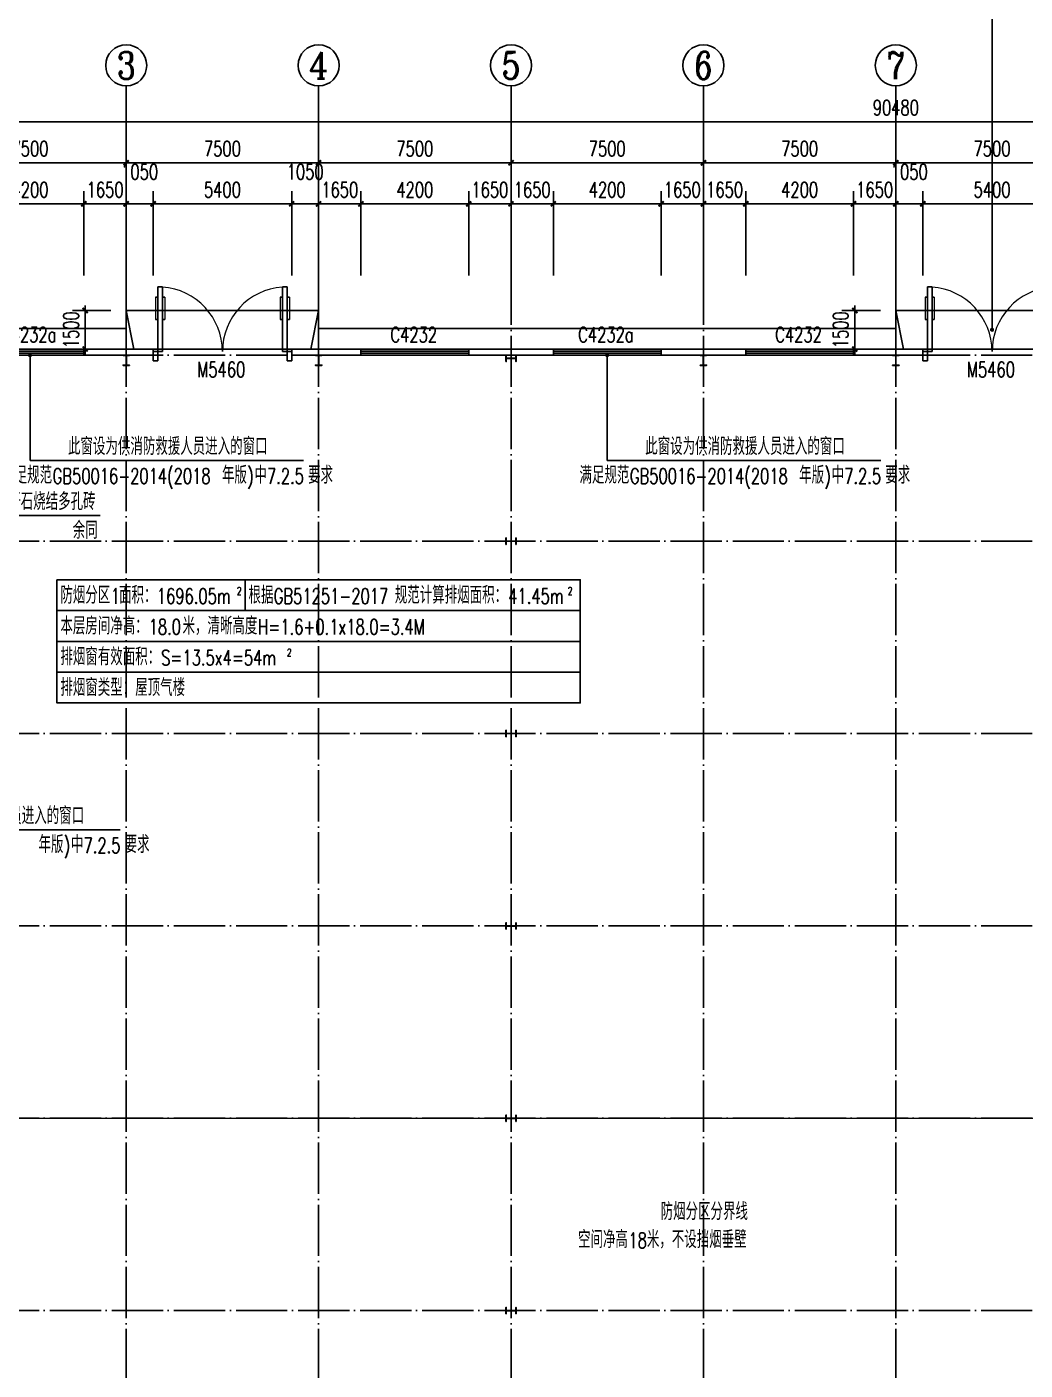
# Model space of a CAD drawing. Extents: x 14095202 to 14511487, y -1430609 to -90420.
# Drawn here: x 14413214 to 14452127, y -247791 to -195420 of the extents above; entities that cross this region are included whole.
import ezdxf
from ezdxf.enums import TextEntityAlignment as Align

# ---------------------------------------------------------------- set-up
doc = ezdxf.new("R2010")
doc.units = 0
doc.header["$LTSCALE"] = 1000
doc.header["$MEASUREMENT"] = 0
doc.linetypes.add('DASH', pattern=[0.35, 0.25, -0.1])
doc.linetypes.add('DOTE', pattern=[2.42, 2, -0.2, 0.02, -0.2])
for name, color, linetype in [('AXIS', 3, 'Continuous'), ('AXIS_TEXT', 7, 'Continuous'), ('COLUMN', 2, 'Continuous'), ('DIM_LEAD', 3, 'Continuous'), ('DIM_SYMB', 3, 'Continuous'), ('DOTE', 1, 'DOTE'), ('PUB_DIM', 3, 'Continuous'), ('PUB_TEXT', 7, 'Continuous'), ('WALL-PARAPET', 6, 'Continuous'), ('WINDOW', 4, 'Continuous'), ('WINDOW_TEXT', 7, 'Continuous')]:
    doc.layers.add(name, color=color, linetype=linetype)
doc.styles.add('_TCH_AXIS', font='COMPLEX', dxfattribs={"bigfont": 'GBCBIG'})
doc.styles.add('_TCH_DIM', font='SIMPLEX', dxfattribs={"bigfont": 'GBCBIG'})
doc.styles.add('_TCH_DIM_T3', font='SIMPLEX', dxfattribs={"width": 0.705882, "bigfont": 'GBCBIG'})
doc.styles.add('_TCH_WINDOW', font='SIMPLEX', dxfattribs={"height": 3.5, "bigfont": 'GBCBIG'})
doc.styles.add('COMPLEX', font='COMPLEX')
doc.dimstyles.new('_TCH_ARCH&&200', dxfattribs={"dimtxt": 595, "dimasz": 200, "dimexe": 500, "dimexo": 600, "dimgap": 252.5, "dimtad": 1, "dimdec": 0, "dimzin": 0, "dimdsep": 46, "dimtxsty": '_TCH_DIM_T3', "dimblk": 'ARCHTICK', "dimcen": 0.09, "dimclrt": 7, "dimazin": 2, "dimtfac": 1, "dimtdec": 0, "dimtix": 1, "dimtmove": 2, "dimatfit": 3, "dimfxl": 0, "dimtolj": 1, "dimtzin": 0, "dimarcsym": 0})

# ---------------------------------------------------------------- blocks, each defined once
blk = doc.blocks.new('A$C797E1D2B')
at = {"layer": 'COLUMN'}
h = blk.add_hatch(color=256, dxfattribs=at)
h.paths.add_polyline_path([(125, 400), (250, 400), (250, 388), (130, 388), (130, 200), (125, 200)])
h.paths.add_polyline_path([(0, 400), (125, 400), (125, 200), (120, 200), (120, 388), (0, 388)])
h.paths.add_polyline_path([(0, 12), (120, 12), (120, 200), (125, 200), (125, 0), (0, 0)])
h.paths.add_polyline_path([(125, 200), (130, 200), (130, 12), (250, 12), (250, 0), (125, 0)])
blk.add_lwpolyline([(250, 0), (250, 12), (130, 12), (130, 388), (250, 388), (250, 400), (0, 400), (0, 388), (120, 388), (120, 12), (0, 12), (0, 0)], close=True, dxfattribs=at)
blk = doc.blocks.new('_AXISO')
blk.add_circle((0, 0), 0.5)
at = {"layer": 'AXIS_TEXT', "style": 'COMPLEX', "width": 1.041667}
blk.add_attdef('A', text='', height=0.56, dxfattribs=at).set_placement((-0.25, -0.28), (0.25, -0.28), align=Align.FIT)
blk = doc.blocks.new('_ArchTick')
at = {"color": 0, "linetype": 'ByBlock', "const_width": 0.4}
blk.add_lwpolyline([(-0.5, -0.5), (0.5, 0.5)], dxfattribs=at)
blk = doc.blocks.new('*D98')
at = {"layer": 'AXIS', "color": 0, "lineweight": -2}
for p, q in [((14401847, -205120), (14401847, -198620)), ((14492327, -205120), (14492327, -198620)), ((14401847, -199120), (14492327, -199120))]:
    blk.add_line(p, q, dxfattribs=at)
at = {"layer": 'Defpoints', "color": 0}
for p in [(14492327, -199120), (14401847, -205720), (14492327, -205720)]:
    blk.add_point(p, dxfattribs=at)
at = {"layer": 'AXIS', "color": 0, "lineweight": -2, "xscale": 200, "yscale": 200, "zscale": 200, "rotation": 180}
blk.add_blockref('_ArchTick', (14401847, -199120), dxfattribs=at)
at = {"layer": 'AXIS', "color": 0, "lineweight": -2, "xscale": 200, "yscale": 200, "zscale": 200}
blk.add_blockref('_ArchTick', (14492327, -199120), dxfattribs=at)
at = {"layer": 'AXIS', "color": 7, "insert": (14447087, -198570), "char_height": 595, "attachment_point": 5, "style": '_TCH_DIM_T3'}
blk.add_mtext('\\A1;90480', dxfattribs=at)
blk = doc.blocks.new('*D103')
at = {"layer": 'AXIS', "color": 0, "lineweight": -2}
for p, q in [((14409587, -205120), (14409587, -200220)), ((14417087, -205120), (14417087, -200220)), ((14409587, -200720), (14417087, -200720))]:
    blk.add_line(p, q, dxfattribs=at)
at = {"layer": 'Defpoints', "color": 0}
for p in [(14417087, -200720), (14409587, -205720), (14417087, -205720)]:
    blk.add_point(p, dxfattribs=at)
at = {"layer": 'AXIS', "color": 0, "lineweight": -2, "xscale": 200, "yscale": 200, "zscale": 200, "rotation": 180}
blk.add_blockref('_ArchTick', (14409587, -200720), dxfattribs=at)
at = {"layer": 'AXIS', "color": 0, "lineweight": -2, "xscale": 200, "yscale": 200, "zscale": 200}
blk.add_blockref('_ArchTick', (14417087, -200720), dxfattribs=at)
at = {"layer": 'AXIS', "color": 7, "insert": (14413337, -200170), "char_height": 595, "attachment_point": 5, "style": '_TCH_DIM_T3'}
blk.add_mtext('\\A1;7500', dxfattribs=at)
blk = doc.blocks.new('*D104')
at = {"layer": 'AXIS', "color": 0, "lineweight": -2}
for p, q in [((14417087, -205120), (14417087, -200220)), ((14424587, -205120), (14424587, -200220)), ((14417087, -200720), (14424587, -200720))]:
    blk.add_line(p, q, dxfattribs=at)
at = {"layer": 'Defpoints', "color": 0}
for p in [(14424587, -200720), (14417087, -205720), (14424587, -205720)]:
    blk.add_point(p, dxfattribs=at)
at = {"layer": 'AXIS', "color": 0, "lineweight": -2, "xscale": 200, "yscale": 200, "zscale": 200, "rotation": 180}
blk.add_blockref('_ArchTick', (14417087, -200720), dxfattribs=at)
at = {"layer": 'AXIS', "color": 0, "lineweight": -2, "xscale": 200, "yscale": 200, "zscale": 200}
blk.add_blockref('_ArchTick', (14424587, -200720), dxfattribs=at)
at = {"layer": 'AXIS', "color": 7, "insert": (14420837, -200170), "char_height": 595, "attachment_point": 5, "style": '_TCH_DIM_T3'}
blk.add_mtext('\\A1;7500', dxfattribs=at)
blk = doc.blocks.new('*D105')
at = {"layer": 'AXIS', "color": 0, "lineweight": -2}
for p, q in [((14424587, -205120), (14424587, -200220)), ((14432087, -205120), (14432087, -200220)), ((14424587, -200720), (14432087, -200720))]:
    blk.add_line(p, q, dxfattribs=at)
at = {"layer": 'Defpoints', "color": 0}
for p in [(14432087, -200720), (14424587, -205720), (14432087, -205720)]:
    blk.add_point(p, dxfattribs=at)
at = {"layer": 'AXIS', "color": 0, "lineweight": -2, "xscale": 200, "yscale": 200, "zscale": 200, "rotation": 180}
blk.add_blockref('_ArchTick', (14424587, -200720), dxfattribs=at)
at = {"layer": 'AXIS', "color": 0, "lineweight": -2, "xscale": 200, "yscale": 200, "zscale": 200}
blk.add_blockref('_ArchTick', (14432087, -200720), dxfattribs=at)
at = {"layer": 'AXIS', "color": 7, "insert": (14428337, -200170), "char_height": 595, "attachment_point": 5, "style": '_TCH_DIM_T3'}
blk.add_mtext('\\A1;7500', dxfattribs=at)
blk = doc.blocks.new('*D106')
at = {"layer": 'AXIS', "color": 0, "lineweight": -2}
for p, q in [((14432087, -205120), (14432087, -200220)), ((14439587, -205120), (14439587, -200220)), ((14432087, -200720), (14439587, -200720))]:
    blk.add_line(p, q, dxfattribs=at)
at = {"layer": 'Defpoints', "color": 0}
for p in [(14439587, -200720), (14432087, -205720), (14439587, -205720)]:
    blk.add_point(p, dxfattribs=at)
at = {"layer": 'AXIS', "color": 0, "lineweight": -2, "xscale": 200, "yscale": 200, "zscale": 200, "rotation": 180}
blk.add_blockref('_ArchTick', (14432087, -200720), dxfattribs=at)
at = {"layer": 'AXIS', "color": 0, "lineweight": -2, "xscale": 200, "yscale": 200, "zscale": 200}
blk.add_blockref('_ArchTick', (14439587, -200720), dxfattribs=at)
at = {"layer": 'AXIS', "color": 7, "insert": (14435837, -200170), "char_height": 595, "attachment_point": 5, "style": '_TCH_DIM_T3'}
blk.add_mtext('\\A1;7500', dxfattribs=at)
blk = doc.blocks.new('*D107')
at = {"layer": 'AXIS', "color": 0, "lineweight": -2}
for p, q in [((14439587, -205120), (14439587, -200220)), ((14447087, -205120), (14447087, -200220)), ((14439587, -200720), (14447087, -200720))]:
    blk.add_line(p, q, dxfattribs=at)
at = {"layer": 'Defpoints', "color": 0}
for p in [(14447087, -200720), (14439587, -205720), (14447087, -205720)]:
    blk.add_point(p, dxfattribs=at)
at = {"layer": 'AXIS', "color": 0, "lineweight": -2, "xscale": 200, "yscale": 200, "zscale": 200, "rotation": 180}
blk.add_blockref('_ArchTick', (14439587, -200720), dxfattribs=at)
at = {"layer": 'AXIS', "color": 0, "lineweight": -2, "xscale": 200, "yscale": 200, "zscale": 200}
blk.add_blockref('_ArchTick', (14447087, -200720), dxfattribs=at)
at = {"layer": 'AXIS', "color": 7, "insert": (14443337, -200170), "char_height": 595, "attachment_point": 5, "style": '_TCH_DIM_T3'}
blk.add_mtext('\\A1;7500', dxfattribs=at)
blk = doc.blocks.new('*D108')
at = {"layer": 'AXIS', "color": 0, "lineweight": -2}
for p, q in [((14447087, -205120), (14447087, -200220)), ((14454587, -205120), (14454587, -200220)), ((14447087, -200720), (14454587, -200720))]:
    blk.add_line(p, q, dxfattribs=at)
at = {"layer": 'Defpoints', "color": 0}
for p in [(14454587, -200720), (14447087, -205720), (14454587, -205720)]:
    blk.add_point(p, dxfattribs=at)
at = {"layer": 'AXIS', "color": 0, "lineweight": -2, "xscale": 200, "yscale": 200, "zscale": 200, "rotation": 180}
blk.add_blockref('_ArchTick', (14447087, -200720), dxfattribs=at)
at = {"layer": 'AXIS', "color": 0, "lineweight": -2, "xscale": 200, "yscale": 200, "zscale": 200}
blk.add_blockref('_ArchTick', (14454587, -200720), dxfattribs=at)
at = {"layer": 'AXIS', "color": 7, "insert": (14450837, -200170), "char_height": 595, "attachment_point": 5, "style": '_TCH_DIM_T3'}
blk.add_mtext('\\A1;7500', dxfattribs=at)
blk = doc.blocks.new('$DorLib2D$00000011')
at = {"lineweight": 13}
for p, q in [((-0.4833, 0.3962), (-0.4833, 0.2346)), ((-0.4167, 0.3962), (-0.4167, 0.2346)), ((0.4167, 0.3962), (0.4167, 0.2346)), ((0.4833, 0.3962), (0.4833, 0.2346))]:
    blk.add_line(p, q, dxfattribs=at)
for p, q in [((-0.4833, 0.3962), (-0.4667, 0.3962)), ((-0.4667, 0.4709), (-0.4667, -0.0625)), ((-0.4667, 0.4709), (-0.4333, 0.4709)), ((-0.4333, 0.4709), (-0.4333, 0.0042)), ((-0.4167, 0.3962), (-0.4333, 0.3962)), ((0.4167, 0.3962), (0.4333, 0.3962)), ((0.4333, 0.4709), (0.4333, 0.0042)), ((0.4667, 0.4709), (0.4333, 0.4709)), ((0.4667, 0.4709), (0.4667, -0.0625)), ((0.4833, 0.3962), (0.4667, 0.3962)), ((-0.4833, 0.2346), (-0.4667, 0.2346)), ((-0.4167, 0.2346), (-0.4333, 0.2346)), ((0.4167, 0.2346), (0.4333, 0.2346)), ((0.4833, 0.2346), (0.4667, 0.2346)), ((-0.5, 0.0042), (-0.4333, 0.0042)), ((-0.5, 0.0042), (-0.5, -0.0625)), ((0.5, 0.0042), (0.4333, 0.0042)), ((0.5, 0.0042), (0.5, -0.0625)), ((-0.5, -0.0625), (-0.4667, -0.0625)), ((0.5, -0.0625), (0.4667, -0.0625))]:
    blk.add_line(p, q)
for centre, start, end in [((-0.4667, 0.0042), 0, 85.90396), ((0.4667, 0.0042), 94.09604, 180)]:
    blk.add_arc(centre, 0.4667, start, end, dxfattribs=at)
blk = doc.blocks.new('$TCHSYS$WIN2D')
for p, q in [((-0.5, 0.5), (0.5, 0.5)), ((-0.5, 0.5), (-0.5, -0.5)), ((0.5, 0.5), (0.5, -0.5)), ((0.5, 0.167), (-0.5, 0.167)), ((0.5, -0.167), (-0.5, -0.167)), ((-0.5, -0.5), (0.5, -0.5))]:
    blk.add_line(p, q)
blk = doc.blocks.new('*D434')
at = {"layer": 'Defpoints', "color": 0}
for p in [(14415487, -206480), (14417087, -206480), (14417087, -207980)]:
    blk.add_point(p, dxfattribs=at)
at = {"layer": 'PUB_DIM', "color": 0, "lineweight": -2}
for p, q in [((14415487, -206480), (14415487, -206280)), ((14416487, -206480), (14414987, -206480)), ((14415487, -207980), (14415487, -206480)), ((14416487, -207980), (14414987, -207980)), ((14415487, -207980), (14415487, -208180))]:
    blk.add_line(p, q, dxfattribs=at)
at = {"layer": 'PUB_DIM', "color": 0, "lineweight": -2, "xscale": 200, "yscale": 200, "zscale": 200}
for p, rotation in [((14415487, -206480), 270), ((14415487, -207980), 90)]:
    blk.add_blockref('_ArchTick', p, dxfattribs=dict(at, rotation=rotation))
at = {"layer": 'PUB_DIM', "color": 7, "insert": (14414937, -207230), "char_height": 595, "attachment_point": 5, "rotation": 90, "style": '_TCH_DIM_T3'}
blk.add_mtext('\\A1;1500', dxfattribs=at)
blk = doc.blocks.new('*D435')
at = {"layer": 'Defpoints', "color": 0}
for p in [(14445487, -206480), (14447087, -206480), (14447087, -207980)]:
    blk.add_point(p, dxfattribs=at)
at = {"layer": 'PUB_DIM', "color": 0, "lineweight": -2}
for p, q in [((14445487, -206480), (14445487, -206280)), ((14446487, -206480), (14444987, -206480)), ((14445487, -207980), (14445487, -206480)), ((14446487, -207980), (14444987, -207980)), ((14445487, -207980), (14445487, -208180))]:
    blk.add_line(p, q, dxfattribs=at)
at = {"layer": 'PUB_DIM', "color": 0, "lineweight": -2, "xscale": 200, "yscale": 200, "zscale": 200}
for p, rotation in [((14445487, -206480), 270), ((14445487, -207980), 90)]:
    blk.add_blockref('_ArchTick', p, dxfattribs=dict(at, rotation=rotation))
at = {"layer": 'PUB_DIM', "color": 7, "insert": (14444937, -207230), "char_height": 595, "attachment_point": 5, "rotation": 90, "style": '_TCH_DIM_T3'}
blk.add_mtext('\\A1;1500', dxfattribs=at)
blk = doc.blocks.new('*D825')
at = {"layer": 'Defpoints', "color": 0}
for p in [(14415437, -202320), (14411237, -205720), (14415437, -205720)]:
    blk.add_point(p, dxfattribs=at)
at = {"layer": 'PUB_DIM', "color": 0, "lineweight": -2}
for p, q in [((14411237, -205120), (14411237, -201820)), ((14415437, -205120), (14415437, -201820)), ((14411237, -202320), (14415437, -202320))]:
    blk.add_line(p, q, dxfattribs=at)
at = {"layer": 'PUB_DIM', "color": 0, "lineweight": -2, "xscale": 200, "yscale": 200, "zscale": 200, "rotation": 180}
blk.add_blockref('_ArchTick', (14411237, -202320), dxfattribs=at)
at = {"layer": 'PUB_DIM', "color": 0, "lineweight": -2, "xscale": 200, "yscale": 200, "zscale": 200}
blk.add_blockref('_ArchTick', (14415437, -202320), dxfattribs=at)
at = {"layer": 'PUB_DIM', "color": 7, "insert": (14413337, -201770), "char_height": 595, "attachment_point": 5, "style": '_TCH_DIM_T3'}
blk.add_mtext('\\A1;4200', dxfattribs=at)
blk = doc.blocks.new('*D826')
at = {"layer": 'Defpoints', "color": 0}
for p in [(14417087, -202320), (14415437, -205720), (14417087, -205720)]:
    blk.add_point(p, dxfattribs=at)
at = {"layer": 'PUB_DIM', "color": 0, "lineweight": -2}
for p, q in [((14415437, -205120), (14415437, -201820)), ((14417087, -205120), (14417087, -201820)), ((14415437, -202320), (14415237, -202320)), ((14415437, -202320), (14417087, -202320)), ((14417087, -202320), (14417287, -202320))]:
    blk.add_line(p, q, dxfattribs=at)
at = {"layer": 'PUB_DIM', "color": 0, "lineweight": -2, "xscale": 200, "yscale": 200, "zscale": 200}
blk.add_blockref('_ArchTick', (14415437, -202320), dxfattribs=at)
at = {"layer": 'PUB_DIM', "color": 0, "lineweight": -2, "xscale": 200, "yscale": 200, "zscale": 200, "rotation": 180}
blk.add_blockref('_ArchTick', (14417087, -202320), dxfattribs=at)
at = {"layer": 'PUB_DIM', "color": 7, "insert": (14416262, -201770), "char_height": 595, "attachment_point": 5, "style": '_TCH_DIM_T3'}
blk.add_mtext('\\A1;1650', dxfattribs=at)
blk = doc.blocks.new('*D827')
at = {"layer": 'Defpoints', "color": 0}
for p in [(14418137, -202320), (14417087, -205720), (14418137, -205720)]:
    blk.add_point(p, dxfattribs=at)
at = {"layer": 'PUB_DIM', "color": 0, "lineweight": -2}
for p, q in [((14417087, -205120), (14417087, -201820)), ((14418137, -205120), (14418137, -201820)), ((14417087, -202320), (14418137, -202320))]:
    blk.add_line(p, q, dxfattribs=at)
at = {"layer": 'PUB_DIM', "color": 0, "lineweight": -2, "xscale": 200, "yscale": 200, "zscale": 200, "rotation": 180}
blk.add_blockref('_ArchTick', (14417087, -202320), dxfattribs=at)
at = {"layer": 'PUB_DIM', "color": 0, "lineweight": -2, "xscale": 200, "yscale": 200, "zscale": 200}
blk.add_blockref('_ArchTick', (14418137, -202320), dxfattribs=at)
at = {"layer": 'PUB_DIM', "color": 7, "insert": (14417612, -201070), "char_height": 595, "attachment_point": 5, "style": '_TCH_DIM_T3'}
blk.add_mtext('\\A1;1050', dxfattribs=at)
blk = doc.blocks.new('*D828')
at = {"layer": 'Defpoints', "color": 0}
for p in [(14423537, -202320), (14418137, -205720), (14423537, -205720)]:
    blk.add_point(p, dxfattribs=at)
at = {"layer": 'PUB_DIM', "color": 0, "lineweight": -2}
for p, q in [((14418137, -205120), (14418137, -201820)), ((14423537, -205120), (14423537, -201820)), ((14418137, -202320), (14423537, -202320))]:
    blk.add_line(p, q, dxfattribs=at)
at = {"layer": 'PUB_DIM', "color": 0, "lineweight": -2, "xscale": 200, "yscale": 200, "zscale": 200, "rotation": 180}
blk.add_blockref('_ArchTick', (14418137, -202320), dxfattribs=at)
at = {"layer": 'PUB_DIM', "color": 0, "lineweight": -2, "xscale": 200, "yscale": 200, "zscale": 200}
blk.add_blockref('_ArchTick', (14423537, -202320), dxfattribs=at)
at = {"layer": 'PUB_DIM', "color": 7, "insert": (14420837, -201770), "char_height": 595, "attachment_point": 5, "style": '_TCH_DIM_T3'}
blk.add_mtext('\\A1;5400', dxfattribs=at)
blk = doc.blocks.new('*D829')
at = {"layer": 'Defpoints', "color": 0}
for p in [(14424587, -202320), (14423537, -205720), (14424587, -205720)]:
    blk.add_point(p, dxfattribs=at)
at = {"layer": 'PUB_DIM', "color": 0, "lineweight": -2}
for p, q in [((14423537, -205120), (14423537, -201820)), ((14424587, -205120), (14424587, -201820)), ((14423537, -202320), (14424587, -202320))]:
    blk.add_line(p, q, dxfattribs=at)
at = {"layer": 'PUB_DIM', "color": 0, "lineweight": -2, "xscale": 200, "yscale": 200, "zscale": 200, "rotation": 180}
blk.add_blockref('_ArchTick', (14423537, -202320), dxfattribs=at)
at = {"layer": 'PUB_DIM', "color": 0, "lineweight": -2, "xscale": 200, "yscale": 200, "zscale": 200}
blk.add_blockref('_ArchTick', (14424587, -202320), dxfattribs=at)
at = {"layer": 'PUB_DIM', "color": 7, "insert": (14424062, -201070), "char_height": 595, "attachment_point": 5, "style": '_TCH_DIM_T3'}
blk.add_mtext('\\A1;1050', dxfattribs=at)
blk = doc.blocks.new('*D830')
at = {"layer": 'Defpoints', "color": 0}
for p in [(14426237, -202320), (14424587, -205720), (14426237, -205720)]:
    blk.add_point(p, dxfattribs=at)
at = {"layer": 'PUB_DIM', "color": 0, "lineweight": -2}
for p, q in [((14424587, -205120), (14424587, -201820)), ((14426237, -205120), (14426237, -201820)), ((14424587, -202320), (14424387, -202320)), ((14424587, -202320), (14426237, -202320)), ((14426237, -202320), (14426437, -202320))]:
    blk.add_line(p, q, dxfattribs=at)
at = {"layer": 'PUB_DIM', "color": 0, "lineweight": -2, "xscale": 200, "yscale": 200, "zscale": 200}
blk.add_blockref('_ArchTick', (14424587, -202320), dxfattribs=at)
at = {"layer": 'PUB_DIM', "color": 0, "lineweight": -2, "xscale": 200, "yscale": 200, "zscale": 200, "rotation": 180}
blk.add_blockref('_ArchTick', (14426237, -202320), dxfattribs=at)
at = {"layer": 'PUB_DIM', "color": 7, "insert": (14425412, -201770), "char_height": 595, "attachment_point": 5, "style": '_TCH_DIM_T3'}
blk.add_mtext('\\A1;1650', dxfattribs=at)
blk = doc.blocks.new('*D831')
at = {"layer": 'Defpoints', "color": 0}
for p in [(14430437, -202320), (14426237, -205720), (14430437, -205720)]:
    blk.add_point(p, dxfattribs=at)
at = {"layer": 'PUB_DIM', "color": 0, "lineweight": -2}
for p, q in [((14426237, -205120), (14426237, -201820)), ((14430437, -205120), (14430437, -201820)), ((14426237, -202320), (14430437, -202320))]:
    blk.add_line(p, q, dxfattribs=at)
at = {"layer": 'PUB_DIM', "color": 0, "lineweight": -2, "xscale": 200, "yscale": 200, "zscale": 200, "rotation": 180}
blk.add_blockref('_ArchTick', (14426237, -202320), dxfattribs=at)
at = {"layer": 'PUB_DIM', "color": 0, "lineweight": -2, "xscale": 200, "yscale": 200, "zscale": 200}
blk.add_blockref('_ArchTick', (14430437, -202320), dxfattribs=at)
at = {"layer": 'PUB_DIM', "color": 7, "insert": (14428337, -201770), "char_height": 595, "attachment_point": 5, "style": '_TCH_DIM_T3'}
blk.add_mtext('\\A1;4200', dxfattribs=at)
blk = doc.blocks.new('*D832')
at = {"layer": 'Defpoints', "color": 0}
for p in [(14432087, -202320), (14430437, -205720), (14432087, -205720)]:
    blk.add_point(p, dxfattribs=at)
at = {"layer": 'PUB_DIM', "color": 0, "lineweight": -2}
for p, q in [((14430437, -205120), (14430437, -201820)), ((14432087, -205120), (14432087, -201820)), ((14430437, -202320), (14430237, -202320)), ((14430437, -202320), (14432087, -202320)), ((14432087, -202320), (14432287, -202320))]:
    blk.add_line(p, q, dxfattribs=at)
at = {"layer": 'PUB_DIM', "color": 0, "lineweight": -2, "xscale": 200, "yscale": 200, "zscale": 200}
blk.add_blockref('_ArchTick', (14430437, -202320), dxfattribs=at)
at = {"layer": 'PUB_DIM', "color": 0, "lineweight": -2, "xscale": 200, "yscale": 200, "zscale": 200, "rotation": 180}
blk.add_blockref('_ArchTick', (14432087, -202320), dxfattribs=at)
at = {"layer": 'PUB_DIM', "color": 7, "insert": (14431262, -201770), "char_height": 595, "attachment_point": 5, "style": '_TCH_DIM_T3'}
blk.add_mtext('\\A1;1650', dxfattribs=at)
blk = doc.blocks.new('*D833')
at = {"layer": 'Defpoints', "color": 0}
for p in [(14433737, -202320), (14432087, -205720), (14433737, -205720)]:
    blk.add_point(p, dxfattribs=at)
at = {"layer": 'PUB_DIM', "color": 0, "lineweight": -2}
for p, q in [((14432087, -205120), (14432087, -201820)), ((14433737, -205120), (14433737, -201820)), ((14432087, -202320), (14431887, -202320)), ((14432087, -202320), (14433737, -202320)), ((14433737, -202320), (14433937, -202320))]:
    blk.add_line(p, q, dxfattribs=at)
at = {"layer": 'PUB_DIM', "color": 0, "lineweight": -2, "xscale": 200, "yscale": 200, "zscale": 200}
blk.add_blockref('_ArchTick', (14432087, -202320), dxfattribs=at)
at = {"layer": 'PUB_DIM', "color": 0, "lineweight": -2, "xscale": 200, "yscale": 200, "zscale": 200, "rotation": 180}
blk.add_blockref('_ArchTick', (14433737, -202320), dxfattribs=at)
at = {"layer": 'PUB_DIM', "color": 7, "insert": (14432912, -201770), "char_height": 595, "attachment_point": 5, "style": '_TCH_DIM_T3'}
blk.add_mtext('\\A1;1650', dxfattribs=at)
blk = doc.blocks.new('*D834')
at = {"layer": 'Defpoints', "color": 0}
for p in [(14437937, -202320), (14433737, -205720), (14437937, -205720)]:
    blk.add_point(p, dxfattribs=at)
at = {"layer": 'PUB_DIM', "color": 0, "lineweight": -2}
for p, q in [((14433737, -205120), (14433737, -201820)), ((14437937, -205120), (14437937, -201820)), ((14433737, -202320), (14437937, -202320))]:
    blk.add_line(p, q, dxfattribs=at)
at = {"layer": 'PUB_DIM', "color": 0, "lineweight": -2, "xscale": 200, "yscale": 200, "zscale": 200, "rotation": 180}
blk.add_blockref('_ArchTick', (14433737, -202320), dxfattribs=at)
at = {"layer": 'PUB_DIM', "color": 0, "lineweight": -2, "xscale": 200, "yscale": 200, "zscale": 200}
blk.add_blockref('_ArchTick', (14437937, -202320), dxfattribs=at)
at = {"layer": 'PUB_DIM', "color": 7, "insert": (14435837, -201770), "char_height": 595, "attachment_point": 5, "style": '_TCH_DIM_T3'}
blk.add_mtext('\\A1;4200', dxfattribs=at)
blk = doc.blocks.new('*D835')
at = {"layer": 'Defpoints', "color": 0}
for p in [(14439587, -202320), (14437937, -205720), (14439587, -205720)]:
    blk.add_point(p, dxfattribs=at)
at = {"layer": 'PUB_DIM', "color": 0, "lineweight": -2}
for p, q in [((14437937, -205120), (14437937, -201820)), ((14439587, -205120), (14439587, -201820)), ((14437937, -202320), (14437737, -202320)), ((14437937, -202320), (14439587, -202320)), ((14439587, -202320), (14439787, -202320))]:
    blk.add_line(p, q, dxfattribs=at)
at = {"layer": 'PUB_DIM', "color": 0, "lineweight": -2, "xscale": 200, "yscale": 200, "zscale": 200}
blk.add_blockref('_ArchTick', (14437937, -202320), dxfattribs=at)
at = {"layer": 'PUB_DIM', "color": 0, "lineweight": -2, "xscale": 200, "yscale": 200, "zscale": 200, "rotation": 180}
blk.add_blockref('_ArchTick', (14439587, -202320), dxfattribs=at)
at = {"layer": 'PUB_DIM', "color": 7, "insert": (14438762, -201770), "char_height": 595, "attachment_point": 5, "style": '_TCH_DIM_T3'}
blk.add_mtext('\\A1;1650', dxfattribs=at)
blk = doc.blocks.new('*D836')
at = {"layer": 'Defpoints', "color": 0}
for p in [(14441237, -202320), (14439587, -205720), (14441237, -205720)]:
    blk.add_point(p, dxfattribs=at)
at = {"layer": 'PUB_DIM', "color": 0, "lineweight": -2}
for p, q in [((14439587, -205120), (14439587, -201820)), ((14441237, -205120), (14441237, -201820)), ((14439587, -202320), (14439387, -202320)), ((14439587, -202320), (14441237, -202320)), ((14441237, -202320), (14441437, -202320))]:
    blk.add_line(p, q, dxfattribs=at)
at = {"layer": 'PUB_DIM', "color": 0, "lineweight": -2, "xscale": 200, "yscale": 200, "zscale": 200}
blk.add_blockref('_ArchTick', (14439587, -202320), dxfattribs=at)
at = {"layer": 'PUB_DIM', "color": 0, "lineweight": -2, "xscale": 200, "yscale": 200, "zscale": 200, "rotation": 180}
blk.add_blockref('_ArchTick', (14441237, -202320), dxfattribs=at)
at = {"layer": 'PUB_DIM', "color": 7, "insert": (14440412, -201770), "char_height": 595, "attachment_point": 5, "style": '_TCH_DIM_T3'}
blk.add_mtext('\\A1;1650', dxfattribs=at)
blk = doc.blocks.new('*D837')
at = {"layer": 'Defpoints', "color": 0}
for p in [(14445437, -202320), (14441237, -205720), (14445437, -205720)]:
    blk.add_point(p, dxfattribs=at)
at = {"layer": 'PUB_DIM', "color": 0, "lineweight": -2}
for p, q in [((14441237, -205120), (14441237, -201820)), ((14445437, -205120), (14445437, -201820)), ((14441237, -202320), (14445437, -202320))]:
    blk.add_line(p, q, dxfattribs=at)
at = {"layer": 'PUB_DIM', "color": 0, "lineweight": -2, "xscale": 200, "yscale": 200, "zscale": 200, "rotation": 180}
blk.add_blockref('_ArchTick', (14441237, -202320), dxfattribs=at)
at = {"layer": 'PUB_DIM', "color": 0, "lineweight": -2, "xscale": 200, "yscale": 200, "zscale": 200}
blk.add_blockref('_ArchTick', (14445437, -202320), dxfattribs=at)
at = {"layer": 'PUB_DIM', "color": 7, "insert": (14443337, -201770), "char_height": 595, "attachment_point": 5, "style": '_TCH_DIM_T3'}
blk.add_mtext('\\A1;4200', dxfattribs=at)
blk = doc.blocks.new('*D838')
at = {"layer": 'Defpoints', "color": 0}
for p in [(14447087, -202320), (14445437, -205720), (14447087, -205720)]:
    blk.add_point(p, dxfattribs=at)
at = {"layer": 'PUB_DIM', "color": 0, "lineweight": -2}
for p, q in [((14445437, -205120), (14445437, -201820)), ((14447087, -205120), (14447087, -201820)), ((14445437, -202320), (14445237, -202320)), ((14445437, -202320), (14447087, -202320)), ((14447087, -202320), (14447287, -202320))]:
    blk.add_line(p, q, dxfattribs=at)
at = {"layer": 'PUB_DIM', "color": 0, "lineweight": -2, "xscale": 200, "yscale": 200, "zscale": 200}
blk.add_blockref('_ArchTick', (14445437, -202320), dxfattribs=at)
at = {"layer": 'PUB_DIM', "color": 0, "lineweight": -2, "xscale": 200, "yscale": 200, "zscale": 200, "rotation": 180}
blk.add_blockref('_ArchTick', (14447087, -202320), dxfattribs=at)
at = {"layer": 'PUB_DIM', "color": 7, "insert": (14446262, -201770), "char_height": 595, "attachment_point": 5, "style": '_TCH_DIM_T3'}
blk.add_mtext('\\A1;1650', dxfattribs=at)
blk = doc.blocks.new('*D839')
at = {"layer": 'Defpoints', "color": 0}
for p in [(14448137, -202320), (14447087, -205720), (14448137, -205720)]:
    blk.add_point(p, dxfattribs=at)
at = {"layer": 'PUB_DIM', "color": 0, "lineweight": -2}
for p, q in [((14447087, -205120), (14447087, -201820)), ((14448137, -205120), (14448137, -201820)), ((14447087, -202320), (14448137, -202320))]:
    blk.add_line(p, q, dxfattribs=at)
at = {"layer": 'PUB_DIM', "color": 0, "lineweight": -2, "xscale": 200, "yscale": 200, "zscale": 200, "rotation": 180}
blk.add_blockref('_ArchTick', (14447087, -202320), dxfattribs=at)
at = {"layer": 'PUB_DIM', "color": 0, "lineweight": -2, "xscale": 200, "yscale": 200, "zscale": 200}
blk.add_blockref('_ArchTick', (14448137, -202320), dxfattribs=at)
at = {"layer": 'PUB_DIM', "color": 7, "insert": (14447612, -201070), "char_height": 595, "attachment_point": 5, "style": '_TCH_DIM_T3'}
blk.add_mtext('\\A1;1050', dxfattribs=at)
blk = doc.blocks.new('*D840')
at = {"layer": 'Defpoints', "color": 0}
for p in [(14453537, -202320), (14448137, -205720), (14453537, -205720)]:
    blk.add_point(p, dxfattribs=at)
at = {"layer": 'PUB_DIM', "color": 0, "lineweight": -2}
for p, q in [((14448137, -205120), (14448137, -201820)), ((14453537, -205120), (14453537, -201820)), ((14448137, -202320), (14453537, -202320))]:
    blk.add_line(p, q, dxfattribs=at)
at = {"layer": 'PUB_DIM', "color": 0, "lineweight": -2, "xscale": 200, "yscale": 200, "zscale": 200, "rotation": 180}
blk.add_blockref('_ArchTick', (14448137, -202320), dxfattribs=at)
at = {"layer": 'PUB_DIM', "color": 0, "lineweight": -2, "xscale": 200, "yscale": 200, "zscale": 200}
blk.add_blockref('_ArchTick', (14453537, -202320), dxfattribs=at)
at = {"layer": 'PUB_DIM', "color": 7, "insert": (14450837, -201770), "char_height": 595, "attachment_point": 5, "style": '_TCH_DIM_T3'}
blk.add_mtext('\\A1;5400', dxfattribs=at)

msp = doc.modelspace()

# ---------------------------------------------------------------- linework, layer by layer
at = {"ltscale": 0.5}
for p, q in [((14417086.9, -206480.3), (14417386.9, -207980.3)), ((14424286.9, -207980.3), (14424586.9, -206480.3)), ((14447086.9, -206480.3), (14447386.9, -207980.3))]:
    msp.add_line(p, q, dxfattribs=at)
for p, q in [((14421720.2, -216977), (14421720.2, -218177)), ((14414386.9, -218177), (14434786.9, -218177)), ((14414386.9, -219377), (14434786.9, -219377)), ((14414386.9, -220577), (14434786.9, -220577))]:
    msp.add_line(p, q)
for points in [[(14424586.9, -207980.3), (14424586.9, -206480.3), (14417086.9, -206480.3), (14417086.9, -207980.3)], [(14454586.9, -207980.3), (14454586.9, -206480.3), (14447086.9, -206480.3), (14447086.9, -207980.3)], [(14417086.9, -207180.3), (14401046.9, -207180.3), (14401046.9, -230470.3)], [(14447086.9, -207180.3), (14424586.9, -207180.3)]]:
    msp.add_lwpolyline(points, dxfattribs=at)
msp.add_lwpolyline([(14414386.9, -216977), (14434786.9, -216977), (14434786.9, -221777), (14414386.9, -221777)], close=True)
at = {"linetype": 'DASH', "ltscale": 5, "const_width": 50}
msp.add_lwpolyline([(14454586.9, -237970.3), (14402486.9, -237970.3)], dxfattribs=at)
at = {"layer": 'AXIS'}
for p, q in [((14417086.9, -205720.3), (14417086.9, -197720.3)), ((14424586.9, -205720.3), (14424586.9, -197720.3)), ((14432086.9, -205720.3), (14432086.9, -197720.3)), ((14439586.9, -205720.3), (14439586.9, -197720.3)), ((14447086.9, -205720.3), (14447086.9, -197720.3))]:
    msp.add_line(p, q, dxfattribs=at)
at = {"layer": 'DIM_LEAD'}
for p, q in [((14450836.9, -207230.3), (14450836.9, -194120.3)), ((14413336.9, -208220.3), (14413336.9, -212320.3)), ((14435836.9, -208220.3), (14435836.9, -212320.3)), ((14413336.9, -212320.3), (14423998.6, -212320.3)), ((14435836.9, -212320.3), (14446498.6, -212320.3)), ((14411706.9, -214470.3), (14416068.6, -214470.3)), ((14406186.9, -226720.3), (14416848.6, -226720.3))]:
    msp.add_line(p, q, dxfattribs=at)
at = {"layer": 'DIM_LEAD', "const_width": 80}
for points in [[(14450836.9, -207270.3, 1), (14450836.9, -207190.3, 1)], [(14413336.9, -208180.3, 1), (14413336.9, -208260.3, 1)], [(14435836.9, -208180.3, 1), (14435836.9, -208260.3, 1)]]:
    msp.add_lwpolyline(points, format="xyb", close=True, dxfattribs=at)
at = {"layer": 'DIM_SYMB'}
msp.add_lwpolyline([(14441239.5, -242188, 0, 0, 0), (14434739.5, -242188, 0, 0, 0), (14434739.5, -238570.3, 160, 0, 0), (14434739.5, -237970.3, 0, 0, 0)], format="xyseb", dxfattribs=at)
at = {"layer": 'DOTE'}
for p, q in [((14417086.9, -337720.3), (14417086.9, -205720.3)), ((14424586.9, -337720.3), (14424586.9, -205720.3)), ((14432086.9, -337720.3), (14432086.9, -205720.3)), ((14439586.9, -337720.3), (14439586.9, -205720.3)), ((14447086.9, -337720.3), (14447086.9, -205720.3)), ((14399586.9, -208220.3), (14494586.9, -208220.3)), ((14399586.9, -215470.3), (14494586.9, -215470.3)), ((14399586.9, -222970.3), (14494586.9, -222970.3)), ((14399586.9, -230470.3), (14494586.9, -230470.3)), ((14399586.9, -237970.3), (14494586.9, -237970.3)), ((14399586.9, -245470.3), (14494586.9, -245470.3))]:
    msp.add_line(p, q, dxfattribs=at)
at = {"layer": 'WALL-PARAPET'}
for p, q in [((14418136.9, -207980.3), (14415436.9, -207980.3)), ((14415436.9, -207980.3), (14415436.9, -208220.3)), ((14415436.9, -208220.3), (14418136.9, -208220.3)), ((14418136.9, -208220.3), (14418136.9, -207980.3)), ((14426236.9, -207980.3), (14423536.9, -207980.3)), ((14423536.9, -207980.3), (14423536.9, -208220.3)), ((14423536.9, -208220.3), (14426236.9, -208220.3)), ((14426236.9, -208220.3), (14426236.9, -207980.3)), ((14433736.9, -207980.3), (14430436.9, -207980.3)), ((14430436.9, -207980.3), (14430436.9, -208220.3)), ((14430436.9, -208220.3), (14433736.9, -208220.3)), ((14433736.9, -208220.3), (14433736.9, -207980.3)), ((14441236.9, -207980.3), (14437936.9, -207980.3)), ((14437936.9, -207980.3), (14437936.9, -208220.3)), ((14437936.9, -208220.3), (14441236.9, -208220.3)), ((14441236.9, -208220.3), (14441236.9, -207980.3)), ((14448136.9, -207980.3), (14445436.9, -207980.3)), ((14445436.9, -207980.3), (14445436.9, -208220.3)), ((14445436.9, -208220.3), (14448136.9, -208220.3)), ((14448136.9, -208220.3), (14448136.9, -207980.3))]:
    msp.add_line(p, q, dxfattribs=at)
at = {"layer": 'WINDOW'}
for p, q in [((14423536.9, -207980.3), (14418136.9, -207980.3)), ((14453536.9, -207980.3), (14448136.9, -207980.3))]:
    msp.add_line(p, q, dxfattribs=at)

# ---------------------------------------------------------------- block references
for p, rotation in [((14417211.9, -208220.3), 180), ((14424711.9, -208220.3), 180), ((14431886.9, -208220.3), 270), ((14439711.9, -208220.3), 180), ((14447211.9, -208220.3), 180), ((14431886.9, -215345.3), 270), ((14431886.9, -222845.3), 270), ((14431886.9, -230345.3), 270), ((14431886.9, -237845.3), 270), ((14431886.9, -245345.3), 270)]:
    msp.add_blockref('A$C797E1D2B', p, dxfattribs=dict(rotation=rotation))
at = {"layer": 'AXIS'}
ref = msp.add_blockref('_AXISO', (14417086.9, -196920.3), dxfattribs=dict(at, xscale=1600, yscale=1600, zscale=1600))
ref.add_attrib('A', '3', dxfattribs={"layer": 'AXIS_TEXT', "ltscale": 0.5, "height": 1065, "style": '_TCH_AXIS'}).set_placement((14416731.8, -197452.9), (14417441.9, -197452.9), align=Align.FIT)
ref = msp.add_blockref('_AXISO', (14424586.9, -196920.3), dxfattribs=dict(at, xscale=1600, yscale=1600, zscale=1600))
ref.add_attrib('A', '4', dxfattribs={"layer": 'AXIS_TEXT', "ltscale": 0.5, "height": 1018.2, "style": '_TCH_AXIS'}).set_placement((14424199, -197429.4), (14424974.7, -197429.4), align=Align.FIT)
ref = msp.add_blockref('_AXISO', (14432086.9, -196920.3), dxfattribs=dict(at, xscale=1600, yscale=1600, zscale=1600))
ref.add_attrib('A', '5', dxfattribs={"layer": 'AXIS_TEXT', "ltscale": 0.5, "height": 1065, "style": '_TCH_AXIS'}).set_placement((14431731.8, -197452.9), (14432441.9, -197452.9), align=Align.FIT)
ref = msp.add_blockref('_AXISO', (14439586.9, -196920.3), dxfattribs=dict(at, xscale=1600, yscale=1600, zscale=1600))
ref.add_attrib('A', '6', dxfattribs={"layer": 'AXIS_TEXT', "ltscale": 0.5, "height": 1065, "style": '_TCH_AXIS'}).set_placement((14439231.8, -197452.9), (14439941.9, -197452.9), align=Align.FIT)
ref = msp.add_blockref('_AXISO', (14447086.9, -196920.3), dxfattribs=dict(at, xscale=1600, yscale=1600, zscale=1600))
ref.add_attrib('A', '7', dxfattribs={"layer": 'AXIS_TEXT', "ltscale": 0.5, "height": 1065, "style": '_TCH_AXIS'}).set_placement((14446731.8, -197452.9), (14447441.9, -197452.9), align=Align.FIT)
at = {"layer": 'WINDOW'}
ref = msp.add_blockref('$DorLib2D$00000011', (14420836.9, -208100.3), dxfattribs=dict(at, xscale=-5400, yscale=-5400, zscale=-5400, rotation=180))
ref.add_attrib('A', 'M5460', (14419856.9, -209077.6), dxfattribs={"layer": 'WINDOW_TEXT', "ltscale": 0.5, "height": 595, "style": '_TCH_WINDOW', "width": 0.705882})
ref = msp.add_blockref('$DorLib2D$00000011', (14450836.9, -208100.3), dxfattribs=dict(at, xscale=-5400, yscale=-5400, zscale=-5400, rotation=180))
ref.add_attrib('A', 'M5460', (14449856.9, -209077.6), dxfattribs={"layer": 'WINDOW_TEXT', "ltscale": 0.5, "height": 595, "style": '_TCH_WINDOW', "width": 0.705882})
ref = msp.add_blockref('$TCHSYS$WIN2D', (14413336.9, -208100.3), dxfattribs=dict(at, xscale=4200, yscale=240, zscale=4200, rotation=180))
ref.add_attrib('A', 'C4232a', (14412206.9, -207718.1), dxfattribs={"layer": 'WINDOW_TEXT', "ltscale": 0.5, "height": 595, "style": '_TCH_WINDOW', "width": 0.705882})
ref = msp.add_blockref('$TCHSYS$WIN2D', (14428336.9, -208100.3), dxfattribs=dict(at, xscale=4200, yscale=240, zscale=4200, rotation=180))
ref.add_attrib('A', 'C4232', (14427386.9, -207718.1), dxfattribs={"layer": 'WINDOW_TEXT', "ltscale": 0.5, "height": 595, "style": '_TCH_WINDOW', "width": 0.705882})
ref = msp.add_blockref('$TCHSYS$WIN2D', (14435836.9, -208100.3), dxfattribs=dict(at, xscale=4200, yscale=240, zscale=4200, rotation=180))
ref.add_attrib('A', 'C4232a', (14434706.9, -207718.1), dxfattribs={"layer": 'WINDOW_TEXT', "ltscale": 0.5, "height": 595, "style": '_TCH_WINDOW', "width": 0.705882})
ref = msp.add_blockref('$TCHSYS$WIN2D', (14443336.9, -208100.3), dxfattribs=dict(at, xscale=4200, yscale=240, zscale=4200, rotation=180))
ref.add_attrib('A', 'C4232', (14442386.9, -207718.1), dxfattribs={"layer": 'WINDOW_TEXT', "ltscale": 0.5, "height": 595, "style": '_TCH_WINDOW', "width": 0.705882})

# ---------------------------------------------------------------- texts
at = {"layer": 'PUB_TEXT', "style": '_TCH_DIM'}
for s, height, p in [('此窗设为供消防救援人员进入的窗口', 675.177, (14414817.7, -212110.3)), ('此窗设为供消防救援人员进入的窗口', 675.177, (14437317.7, -212110.3)), ('满足规范', 675.18, (14412253.3, -213230.3)), ('年版', 675.18, (14420819.2, -213230.3)), ('中', 675.2, (14422082.2, -213230.3)), ('要求', 675.18, (14424173.7, -213230.3)), ('满足规范', 675.18, (14434753.3, -213230.3)), ('年版', 675.18, (14443319.2, -213230.3)), ('中', 675.2, (14444582.2, -213230.3)), ('要求', 675.18, (14446673.7, -213230.3)), ('煤矸石烧结多孔砖', 675.18, (14412001.2, -214260.3)), ('余同', 675.18, (14415002.2, -215380.3)), ('防烟分区', 675.18, (14414520.2, -217910.4)), ('面积：', 675.18, (14416806.1, -217910.4)), ('根据', 675.18, (14421853.5, -217910.4)), ('规范计算排烟面积：', 675.18, (14427556.5, -217910.4)), ('本层房间净高：', 675.18, (14414520.2, -219110.4)), ('米，清晰高度', 675.18, (14419280.6, -219110.4)), ('排烟窗有效面积：', 675.18, (14414520.2, -220310.4)), ('排烟窗类型：屋顶气楼', 675.18, (14414520.2, -221510.4)), ('此窗设为供消防救援人员进入的窗口', 675.177, (14407667.7, -226510.3)), ('年版', 675.18, (14413669.2, -227630.3)), ('中', 675.2, (14414932.2, -227630.3)), ('要求', 675.18, (14417023.7, -227630.3)), ('防烟分区分界线', 675.18, (14437918.2, -241940.8)), ('空间净高', 675.18, (14434696, -243031)), ('米，不设挡烟垂壁', 675.18, (14437382, -243031))]:
    msp.add_text(s, height=height, dxfattribs=at).set_placement(p)
at = {"layer": 'PUB_TEXT', "style": '_TCH_DIM', "width": 0.705882}
for s, height, p in [('GB50016-2014(2018', 595, (14414219.2, -213230.3)), (')', 595, (14421802.2, -213230.3)), ('GB50016-2014(2018', 595, (14436719.2, -213230.3)), (')', 595, (14444302.2, -213230.3)), ('7.2.5', 595, (14422573.7, -213230.3)), ('7.2.5', 595, (14445073.7, -213230.3)), ('1', 595, (14416486.1, -217910.4)), ('1696.05m', 595, (14418280.6, -217910.4)), ('2', 297.5, (14421400.6, -217560.4)), ('GB51251-2017', 595, (14422836.5, -217910.4)), ('41.45m', 595, (14431979.9, -217910.4)), ('2', 297.5, (14434299.9, -217560.4)), ('18.0', 595, (14417960.6, -219110.4)), ('H=1.6+0.1x18.0=3.4M', 595, (14422229.5, -219110.4)), ('S=13.5x4=54m', 595, (14418452.1, -220310.4)), ('2', 297.5, (14423352.1, -219960.4)), (')', 595, (14414652.2, -227630.3)), ('7.2.5', 595, (14415423.7, -227630.3)), ('18', 595, (14436662, -243031))]:
    msp.add_text(s, height=height, dxfattribs=at).set_placement(p)

# ---------------------------------------------------------------- dimensions: what is measured, and where the dimension line sits
at = {"layer": 'AXIS'}
for p1, p2, distance, text, picture, middle in [((14401846.9, -205720.3), (14492326.9, -205720.3), 6600, '90480', '*D98', (14447086.9, -198570.3)), ((14409586.9, -205720.3), (14417086.9, -205720.3), 5000, '7500', '*D103', (14413336.9, -200170.3)), ((14417086.9, -205720.3), (14424586.9, -205720.3), 5000, '7500', '*D104', (14420836.9, -200170.3)), ((14424586.9, -205720.3), (14432086.9, -205720.3), 5000, '7500', '*D105', (14428336.9, -200170.3)), ((14432086.9, -205720.3), (14439586.9, -205720.3), 5000, '7500', '*D106', (14435836.9, -200170.3)), ((14439586.9, -205720.3), (14447086.9, -205720.3), 5000, '7500', '*D107', (14443336.9, -200170.3)), ((14447086.9, -205720.3), (14454586.9, -205720.3), 5000, '7500', '*D108', (14450836.9, -200170.3))]:
    dim = msp.add_aligned_dim(p1=p1, p2=p2, distance=distance, text=text, dimstyle='_TCH_ARCH&&200', dxfattribs=at)
    dim.commit()
    dim.dimension.update_dxf_attribs({"geometry": picture, "text_midpoint": middle})
at = {"layer": 'PUB_DIM'}
for base, p1, p2, picture, middle in [((14418136.9, -202320.3), (14417086.9, -205720.3), (14418136.9, -205720.3), '*D827', (14417611.9, -201070.3)), ((14424586.9, -202320.3), (14423536.9, -205720.3), (14424586.9, -205720.3), '*D829', (14424061.9, -201070.3)), ((14448136.9, -202320.3), (14447086.9, -205720.3), (14448136.9, -205720.3), '*D839', (14447611.9, -201070.3))]:
    dim = msp.add_linear_dim(base=base, p1=p1, p2=p2, angle=0, text='1050', dimstyle='_TCH_ARCH&&200', dxfattribs=at)
    dim.commit()
    dim.dimension.update_dxf_attribs({"geometry": picture, "text_midpoint": middle, "dimtype": 161})
for p1, p2, distance, text, picture, middle in [((14411236.9, -205720.3), (14415436.9, -205720.3), 3400, '4200', '*D825', (14413336.9, -201770.3)), ((14415436.9, -205720.3), (14417086.9, -205720.3), 3400, '1650', '*D826', (14416261.9, -201770.3)), ((14418136.9, -205720.3), (14423536.9, -205720.3), 3400, '5400', '*D828', (14420836.9, -201770.3)), ((14424586.9, -205720.3), (14426236.9, -205720.3), 3400, '1650', '*D830', (14425411.9, -201770.3)), ((14426236.9, -205720.3), (14430436.9, -205720.3), 3400, '4200', '*D831', (14428336.9, -201770.3)), ((14430436.9, -205720.3), (14432086.9, -205720.3), 3400, '1650', '*D832', (14431261.9, -201770.3)), ((14432086.9, -205720.3), (14433736.9, -205720.3), 3400, '1650', '*D833', (14432911.9, -201770.3)), ((14433736.9, -205720.3), (14437936.9, -205720.3), 3400, '4200', '*D834', (14435836.9, -201770.3)), ((14437936.9, -205720.3), (14439586.9, -205720.3), 3400, '1650', '*D835', (14438761.9, -201770.3)), ((14439586.9, -205720.3), (14441236.9, -205720.3), 3400, '1650', '*D836', (14440411.9, -201770.3)), ((14441236.9, -205720.3), (14445436.9, -205720.3), 3400, '4200', '*D837', (14443336.9, -201770.3)), ((14445436.9, -205720.3), (14447086.9, -205720.3), 3400, '1650', '*D838', (14446261.9, -201770.3)), ((14448136.9, -205720.3), (14453536.9, -205720.3), 3400, '5400', '*D840', (14450836.9, -201770.3)), ((14417086.9, -207980.3), (14417086.9, -206480.3), 1600, '1500', '*D434', (14414936.9, -207230.3)), ((14447086.9, -207980.3), (14447086.9, -206480.3), 1600, '1500', '*D435', (14444936.9, -207230.3))]:
    dim = msp.add_aligned_dim(p1=p1, p2=p2, distance=distance, text=text, dimstyle='_TCH_ARCH&&200', dxfattribs=at)
    dim.commit()
    dim.dimension.update_dxf_attribs({"geometry": picture, "text_midpoint": middle})

doc.saveas('drawing.dxf')
